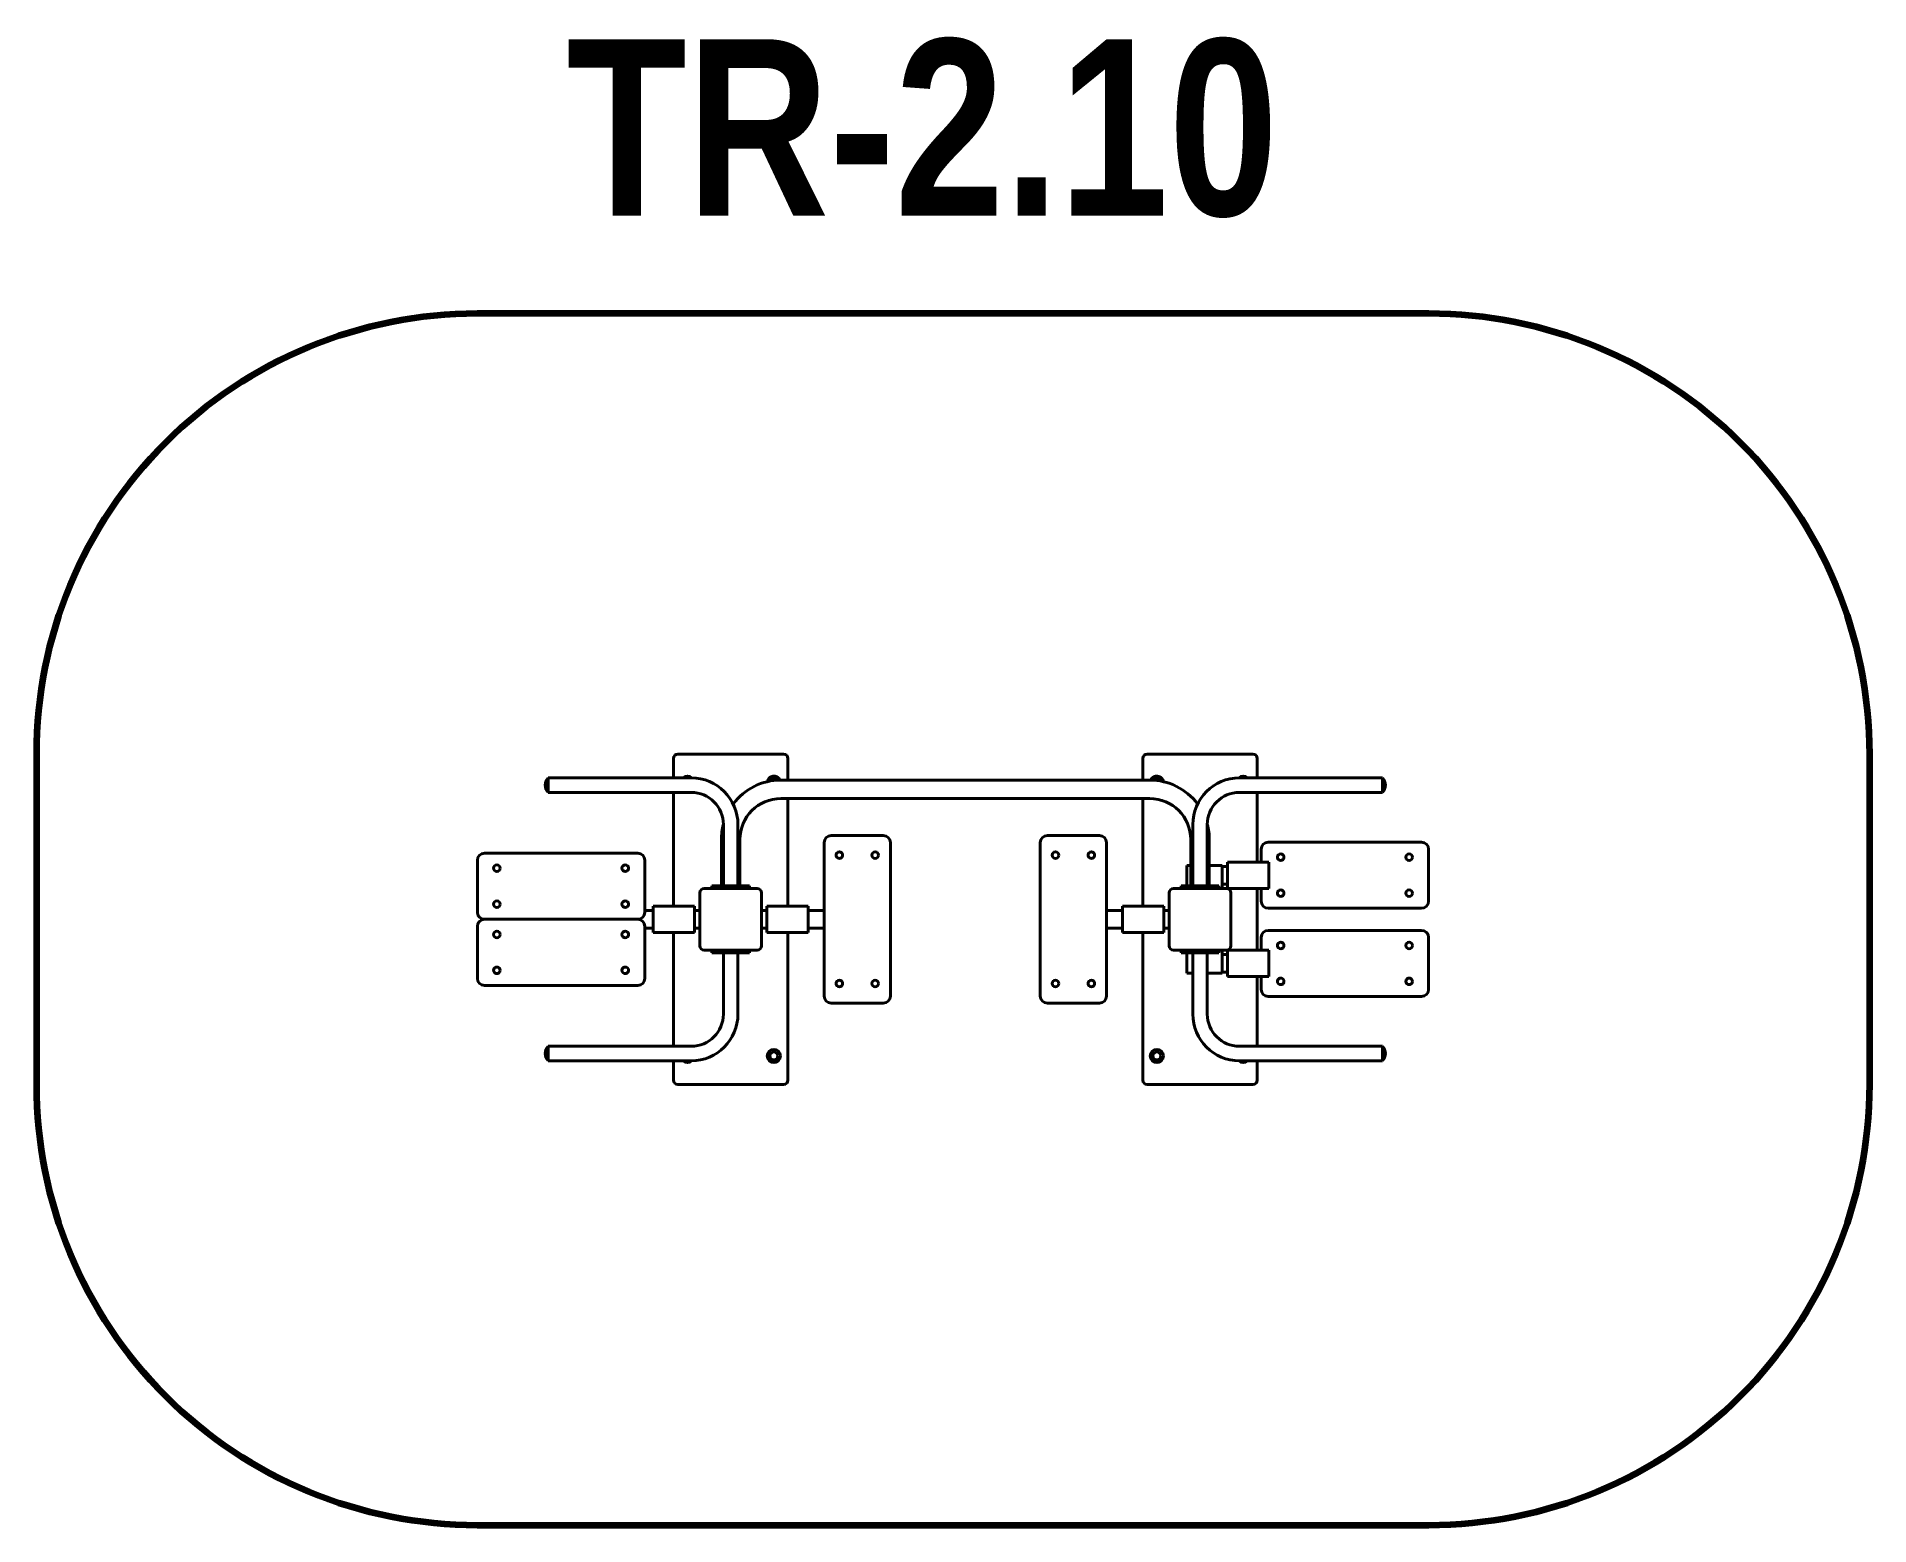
# Model space of a CAD drawing. Header units: millimetres. Extents: x 145169 to 149328, y 902 to 4279.
import ezdxf

# ---------------------------------------------------------------- set-up
doc = ezdxf.new("R2010")
doc.units = ezdxf.units.MM
doc.layers.add('DiKom', color=7, linetype='Continuous')
doc.styles.add('style1', font='arialbd.ttf', dxfattribs={"width": 0.8})

msp = doc.modelspace()

# ---------------------------------------------------------------- linework, layer by layer
at = {"layer": 'DiKom', "color": 7, "linetype": 'Continuous', "lineweight": 40}
for p, q in [((146614, 2641.5), (146614, 2597.5)), ((146614, 2597.5), (146614, 2641.5)), ((146624, 2651.5), (146864, 2651.5)), ((146874, 2641.5), (146874, 2592.5)), ((146874, 2592.5), (146874, 2641.5)), ((146874, 2592.5), (146874, 2641.5)), ((147679, 2641.5), (147679, 2592.5)), ((147679, 2592.5), (147679, 2641.5)), ((147679, 2592.5), (147679, 2641.5)), ((147929, 2651.5), (147689, 2651.5)), ((147939, 2641.5), (147939, 2597.5)), ((147939, 2597.5), (147939, 2641.5)), ((146330, 2597.5), (146330, 2564.5)), ((146330, 2597.5), (146654.5, 2597.5)), ((146858, 2592.5), (147276.5, 2592.5)), ((147695, 2592.5), (147276.5, 2592.5)), ((148222.9, 2597.5), (147898.5, 2597.5)), ((148222.9, 2597.5), (148222.9, 2564.5)), ((146330, 2564.5), (146654.5, 2564.5)), ((146614, 2306.5), (146614, 2564.5)), ((146614, 2564.5), (146614, 2526.5)), ((146858, 2550.5), (147276.5, 2550.5)), ((146874, 2306.5), (146874, 2550.5)), ((146874, 2306.5), (146874, 2550.5)), ((146874, 2550.5), (146874, 2526.5)), ((147695, 2550.5), (147276.5, 2550.5)), ((147679, 2306.5), (147679, 2550.5)), ((147679, 2306.5), (147679, 2550.5)), ((147679, 2550.5), (147679, 2526.5)), ((148222.9, 2564.5), (147898.5, 2564.5)), ((147939, 2406.5), (147939, 2564.5)), ((147939, 2564.5), (147939, 2526.5)), ((146723, 2457.5), (146723, 2352.5)), ((146727.5, 2491.5), (146727.5, 2352.5)), ((146760.5, 2491.5), (146760.5, 2352.5)), ((146765, 2457.5), (146765, 2352.5)), ((147090.3, 2466.5), (146972.3, 2466.5)), ((147462.6, 2466.5), (147580.6, 2466.5)), ((147788, 2457.5), (147788, 2352.5)), ((147792.5, 2491.5), (147792.5, 2352.5)), ((147825.5, 2491.5), (147825.5, 2352.5)), ((147830, 2457.5), (147830, 2352.5)), ((146533.3, 2426.5), (146185.3, 2426.5)), ((146956.3, 2450.5), (146956.3, 2102.5)), ((147106.3, 2102.5), (147106.3, 2450.5)), ((147446.6, 2102.5), (147446.6, 2450.5)), ((147596.6, 2450.5), (147596.6, 2102.5)), ((147947.7, 2406.5), (147947.7, 2435.5)), ((147963.7, 2451.5), (148311.7, 2451.5)), ((148327.7, 2435.5), (148327.7, 2317.5)), ((146169.3, 2410.5), (146169.3, 2292.5)), ((146549.3, 2292.5), (146549.3, 2410.5)), ((147779, 2352.5), (147779, 2398.3)), ((147779, 2398.3), (147788, 2398.3)), ((147830, 2398.3), (147859, 2398.3)), ((147859, 2398.3), (147859, 2346.5)), ((147859, 2396.5), (147871.1, 2396.5)), ((147965.1, 2406.5), (147871.1, 2406.5)), ((147871.1, 2406.5), (147871.1, 2346.5)), ((147965.1, 2406.5), (147965.1, 2346.5)), ((146674, 2336.5), (146674, 2216.5)), ((146804, 2346.5), (146684, 2346.5)), ((146701.5, 2352.5), (146701.5, 2346.5)), ((146701.5, 2352.5), (146786.5, 2352.5)), ((146727.5, 2352.5), (146760.5, 2352.5)), ((146786.5, 2352.5), (146786.5, 2346.5)), ((146814, 2216.5), (146814, 2336.5)), ((147739, 2216.5), (147739, 2336.5)), ((147749, 2346.5), (147869, 2346.5)), ((147766.5, 2352.5), (147766.5, 2346.5)), ((147851.5, 2352.5), (147766.5, 2352.5)), ((147851.5, 2352.5), (147851.5, 2346.5)), ((147859, 2356.5), (147871.1, 2356.5)), ((147965.1, 2346.5), (147871.1, 2346.5)), ((147879, 2336.5), (147879, 2216.5)), ((147939, 2206.5), (147939, 2346.5)), ((147947.7, 2317.5), (147947.7, 2346.5)), ((146568, 2296.5), (146549.3, 2296.5)), ((146662, 2306.5), (146568, 2306.5)), ((146568, 2306.5), (146568, 2246.5)), ((146662, 2306.5), (146662, 2246.5)), ((146674, 2296.5), (146662, 2296.5)), ((146814, 2296.5), (146826, 2296.5)), ((146826, 2306.5), (146920, 2306.5)), ((146826, 2306.5), (146826, 2246.5)), ((146920, 2306.5), (146920, 2246.5)), ((146920, 2296.5), (146956.3, 2296.5)), ((147633, 2296.5), (147596.6, 2296.5)), ((147727, 2306.5), (147633, 2306.5)), ((147633, 2306.5), (147633, 2246.5)), ((147727, 2306.5), (147727, 2246.5)), ((147739, 2296.5), (147727, 2296.5)), ((148311.7, 2301.5), (147963.7, 2301.5)), ((148311.7, 2301.5), (147963.7, 2301.5)), ((146169.3, 2142.5), (146169.3, 2260.5)), ((146185.3, 2276.5), (146533.3, 2276.5)), ((146185.3, 2276.5), (146533.3, 2276.5)), ((146549.3, 2260.5), (146549.3, 2142.5)), ((146568, 2256.5), (146549.3, 2256.5)), ((146662, 2246.5), (146568, 2246.5)), ((146614, 2026.5), (146614, 2246.5)), ((146674, 2256.5), (146662, 2256.5)), ((146814, 2256.5), (146826, 2256.5)), ((146826, 2246.5), (146920, 2246.5)), ((146874, 1911.5), (146874, 2246.5)), ((146874, 2086.5), (146874, 2246.5)), ((146920, 2256.5), (146956.3, 2256.5)), ((147633, 2256.5), (147596.6, 2256.5)), ((147727, 2246.5), (147633, 2246.5)), ((147679, 1911.5), (147679, 2246.5)), ((147679, 2086.5), (147679, 2246.5)), ((147739, 2256.5), (147727, 2256.5)), ((148311.7, 2251.5), (147963.7, 2251.5)), ((148311.7, 2251.5), (147963.7, 2251.5)), ((146684, 2206.5), (146804, 2206.5)), ((146701.5, 2200.5), (146701.5, 2206.5)), ((146786.5, 2200.5), (146786.5, 2206.5)), ((147869, 2206.5), (147749, 2206.5)), ((147766.5, 2200.5), (147766.5, 2206.5)), ((147779, 2206.5), (147779, 2154.7)), ((147851.5, 2200.5), (147851.5, 2206.5)), ((147859, 2154.7), (147859, 2206.5)), ((147965.1, 2206.5), (147871.1, 2206.5)), ((147871.1, 2146.5), (147871.1, 2206.5)), ((147947.7, 2235.5), (147947.7, 2206.5)), ((147965.1, 2146.5), (147965.1, 2206.5)), ((148327.7, 2117.5), (148327.7, 2235.5)), ((146701.5, 2200.5), (146786.5, 2200.5)), ((146727.5, 2061.5), (146727.5, 2200.5)), ((146727.5, 2200.5), (146760.5, 2200.5)), ((146760.5, 2061.5), (146760.5, 2200.5)), ((147851.5, 2200.5), (147766.5, 2200.5)), ((147792.5, 2061.5), (147792.5, 2200.5)), ((147825.5, 2200.5), (147792.5, 2200.5)), ((147825.5, 2061.5), (147825.5, 2200.5)), ((147859, 2196.5), (147871.1, 2196.5)), ((146533.3, 2126.5), (146185.3, 2126.5)), ((147779, 2154.7), (147788, 2154.7)), ((147788, 2154.7), (147792.5, 2154.7)), ((147825.5, 2154.7), (147830, 2154.7)), ((147830, 2154.7), (147859, 2154.7)), ((147859, 2156.5), (147871.1, 2156.5)), ((147965.1, 2146.5), (147871.1, 2146.5)), ((147939, 2026.5), (147939, 2146.5)), ((147947.7, 2146.5), (147947.7, 2117.5)), ((146972.3, 2086.5), (147090.3, 2086.5)), ((147580.6, 2086.5), (147462.6, 2086.5)), ((147963.7, 2101.5), (148311.7, 2101.5)), ((146614, 1988.5), (146614, 2026.5)), ((147939, 1988.5), (147939, 2026.5)), ((146330, 1955.5), (146330, 1988.5)), ((146330, 1988.5), (146654.5, 1988.5)), ((146330, 1955.5), (146654.5, 1955.5)), ((146614, 1911.5), (146614, 1955.5)), ((148222.9, 1988.5), (147898.5, 1988.5)), ((148222.9, 1955.5), (147898.5, 1955.5)), ((147939, 1911.5), (147939, 1955.5)), ((148222.9, 1955.5), (148222.9, 1988.5)), ((146864, 1901.5), (146624, 1901.5)), ((147689, 1901.5), (147929, 1901.5))]:
    msp.add_line(p, q, dxfattribs=at)
at = {"layer": 'DiKom', "color": 3, "lineweight": 200}
msp.add_lwpolyline([(145169.3, 1901.5), (145169.3, 2651.5, -0.414214), (146169.3, 3651.5), (148327.7, 3651.5, -0.414214), (149327.7, 2651.5), (149327.7, 1901.5, -0.414214), (148327.7, 901.5), (146169.3, 901.5, -0.414214)], format="xyb", close=True, dxfattribs=at)
at = {"layer": 'DiKom', "color": 7, "linetype": 'Continuous', "lineweight": 40}
for centre, radius in [((146990.6, 2422.2), 7.5), ((147072, 2422.2), 7.5), ((147480.9, 2422.2), 7.5), ((147562.4, 2422.2), 7.5), ((147992, 2417.3), 7.5), ((148283.3, 2417.3), 7.5), ((146213.6, 2392.3), 7.5), ((146504.9, 2392.3), 7.5), ((147992, 2335.8), 7.5), ((148283.3, 2335.8), 7.5), ((146213.6, 2310.8), 7.5), ((146504.9, 2310.8), 7.5), ((146213.6, 2242.3), 7.5), ((146504.9, 2242.3), 7.5), ((147992, 2217.3), 7.5), ((148283.3, 2217.3), 7.5), ((146213.6, 2160.8), 7.5), ((146504.9, 2160.8), 7.5), ((146990.6, 2130.9), 7.5), ((147072, 2130.9), 7.5), ((147480.9, 2130.9), 7.5), ((147562.4, 2130.9), 7.5), ((147992, 2135.8), 7.5), ((148283.3, 2135.8), 7.5), ((146842, 1966.5), 15), ((146842, 1966.5), 15), ((146842, 1966.5), 9), ((146842, 1966.5), 9), ((147711, 1966.5), 15), ((147711, 1966.5), 15), ((147711, 1966.5), 9), ((147711, 1966.5), 9)]:
    msp.add_circle(centre, radius, dxfattribs=at)
for centre, radius, start, end in [((146624, 2641.5), 10, 90, 180), ((146624, 2641.5), 10, 90, 180), ((146864, 2641.5), 10, 0, 90), ((146864, 2641.5), 10, 0, 90), ((146864, 2641.5), 10, 0, 90), ((147689, 2641.5), 10, 90, 180), ((147689, 2641.5), 10, 90, 180), ((147689, 2641.5), 10, 90, 180), ((147929, 2641.5), 10, 0, 90), ((147929, 2641.5), 10, 0, 90), ((146346.5, 2581), 23.3, 134.9359, 225.0641), ((146646, 2586.5), 15, 47.0889, 132.8334), ((146654.5, 2491.5), 106, 0, 90), ((146858, 2457.5), 135, 90, 143.3394), ((146842, 2586.5), 15, 23.5782, 170.6402), ((146842, 2586.5), 15, 23.5782, 156.4218), ((146842, 2586.5), 9, 41.8103, 154.8651), ((146842, 2586.5), 9, 41.8103, 138.1897), ((147695, 2457.5), 135, 36.6606, 90), ((147711, 2586.5), 15, 23.5782, 156.4218), ((147711, 2586.5), 15, 9.3598, 156.4218), ((147711, 2586.5), 9, 41.8103, 138.1897), ((147711, 2586.5), 9, 25.1349, 138.1897), ((147898.5, 2491.5), 106, 90, 180), ((147907, 2586.5), 15, 47.1666, 132.9111), ((148206.4, 2581), 23.3, 314.9359, 45.0641), ((146654.5, 2491.5), 73, 0, 90), ((146858, 2457.5), 93, 90, 180), ((147695, 2457.5), 93, 0, 90), ((147898.5, 2491.5), 73, 90, 180), ((146858, 2457.5), 135, 165.1649, 180), ((146972.3, 2450.5), 16, 90, 180), ((147090.3, 2450.5), 16, 0, 90), ((147462.6, 2450.5), 16, 90, 180), ((147580.6, 2450.5), 16, 0, 90), ((147695, 2457.5), 135, 0, 14.8316), ((146185.3, 2410.5), 16, 90, 180), ((146533.3, 2410.5), 16, 0, 90), ((147963.7, 2435.5), 16, 90, 180), ((148311.7, 2435.5), 16, 0, 90), ((146684, 2336.5), 10, 90, 180), ((146804, 2336.5), 10, 0, 90), ((147749, 2336.5), 10, 90, 180), ((147869, 2336.5), 10, 0, 90), ((146185.3, 2292.5), 16, 180, 270), ((146533.3, 2292.5), 16, 270, 0), ((147963.7, 2317.5), 16, 180, 270), ((148311.7, 2317.5), 16, 270, 0), ((146185.3, 2260.5), 16, 90, 180), ((146533.3, 2260.5), 16, 0, 90), ((147963.7, 2235.5), 16, 90, 180), ((148311.7, 2235.5), 16, 0, 90), ((146684, 2216.5), 10, 180, 270), ((146804, 2216.5), 10, 270, 0), ((147749, 2216.5), 10, 180, 270), ((147869, 2216.5), 10, 270, 0), ((146185.3, 2142.5), 16, 180, 270), ((146533.3, 2142.5), 16, 270, 0), ((146972.3, 2102.5), 16, 180, 270), ((147090.3, 2102.5), 16, 270, 0), ((147462.6, 2102.5), 16, 180, 270), ((147580.6, 2102.5), 16, 270, 0), ((147963.7, 2117.5), 16, 180, 270), ((148311.7, 2117.5), 16, 270, 0), ((146654.5, 2061.5), 73, 270, 0), ((146654.5, 2061.5), 106, 270, 0), ((147898.5, 2061.5), 106, 180, 270), ((147898.5, 2061.5), 73, 180, 270), ((146346.5, 1972), 23.3, 134.9359, 225.0641), ((146646, 1966.5), 15, 227.1666, 312.9111), ((147907, 1966.5), 15, 227.0889, 312.8334), ((148206.4, 1972), 23.3, 314.9359, 45.0641), ((146624, 1911.5), 10, 180, 270), ((146864, 1911.5), 10, 270, 0), ((146864, 1911.5), 10, 270, 0), ((147689, 1911.5), 10, 180, 270), ((147689, 1911.5), 10, 180, 270), ((147929, 1911.5), 10, 270, 0)]:
    msp.add_arc(centre, radius, start, end, dxfattribs=at)

# ---------------------------------------------------------------- texts
at = {"layer": 'DiKom', "insert": (146371.7, 4273.2), "char_height": 400, "attachment_point": 1, "style": 'style1'}
msp.add_mtext_dynamic_manual_height_columns('TR-2.10', width=2593.765, gutter_width=2.15, heights=[0], dxfattribs=at)

doc.saveas('drawing.dxf')
